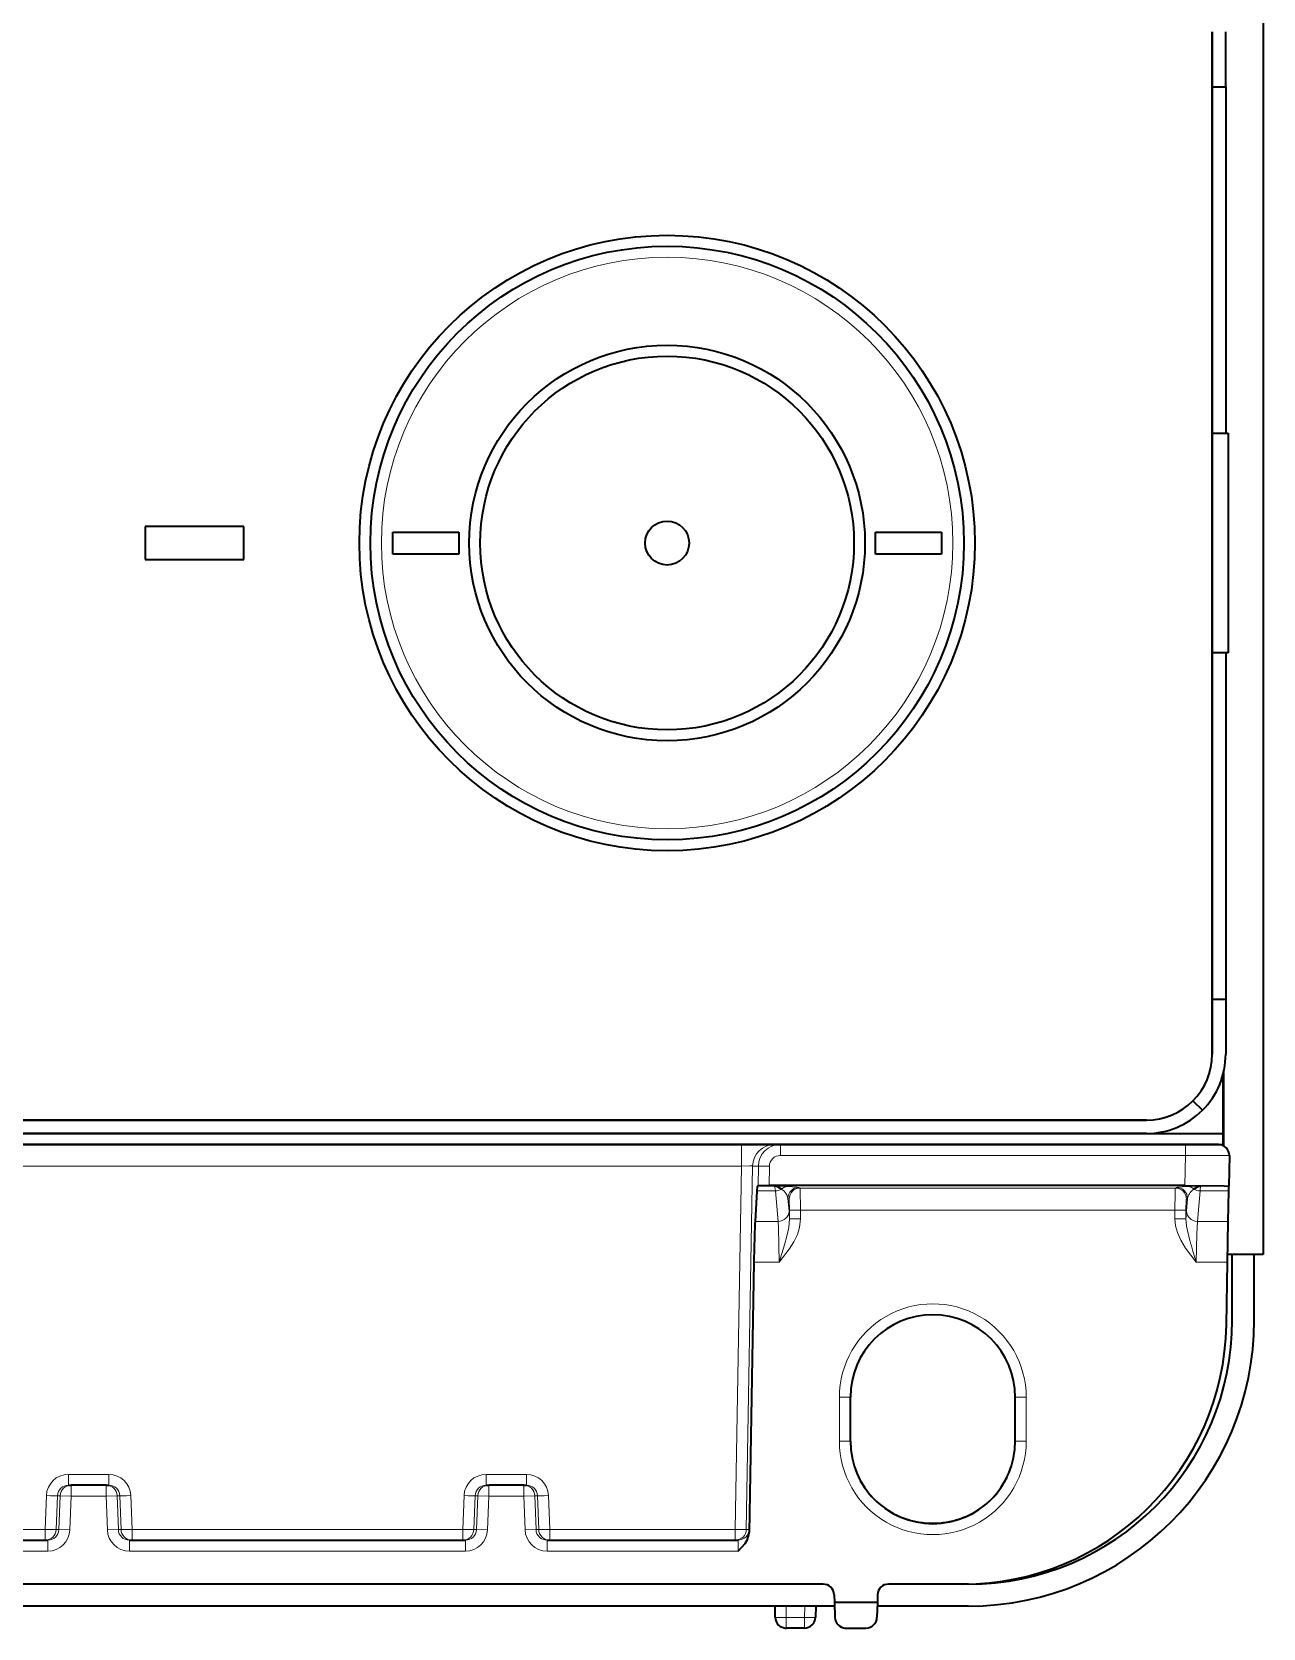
# Model space of a CAD drawing. Extents: x -1051 to 2563, y -231 to 775.
# Drawn here: x -568.7 to -512.7, y -63.7 to 8.9 of the extents above; entities that cross this region are included whole.
import ezdxf

# ---------------------------------------------------------------- set-up
doc = ezdxf.new("R2010")
doc.units = 0

msp = doc.modelspace()

# ---------------------------------------------------------------- linework, layer by layer
at = {"color": 7, "lineweight": 35}
for p, q in [((-512.737, 237.043), (-512.737, -46.677)), ((-515.047, 8.933), (-515.047, -37.567)), ((-515.047, -37.567), (-515.047, 8.933)), ((-518.047, -40.567), (-684.647, -40.567)), ((-684.647, -40.567), (-518.047, -40.567)), ((-685.547, -41.177), (-514.547, -41.177)), ((-518.047, -41.177), (-684.647, -41.177)), ((-685.547, -41.677), (-514.547, -41.677)), ((-536.461, -41.677), (-576.862, -41.677)), ((-532.747, -61.677), (-626.593, -61.677)), ((-539.849, -61.677), (-576.675, -61.677)), ((-532.236, -62.677), (-626.592, -62.677))]:
    msp.add_line(p, q, dxfattribs=at)
at = {"color": 7, "lineweight": 35, "ltscale": 0.0625}
for p, q in [((-514.437, 6.433), (-514.437, 8.933)), ((-514.437, -35.067), (-514.437, -37.567))]:
    msp.add_line(p, q, dxfattribs=at)
at = {"color": 7, "lineweight": 35, "ltscale": 0.01525}
for p, q in [((-515.047, 6.433), (-514.437, 6.433)), ((-515.047, -35.067), (-514.437, -35.067))]:
    msp.add_line(p, q, dxfattribs=at)
at = {"color": 7, "lineweight": 35, "ltscale": 0.39375}
for p, q in [((-514.437, 6.433), (-514.437, -9.317)), ((-514.437, -19.317), (-514.437, -35.067))]:
    msp.add_line(p, q, dxfattribs=at)
at = {"color": 7, "lineweight": 35, "ltscale": 0.017999}
for p, q in [((-515.047, -9.317), (-514.327, -9.317)), ((-514.327, -19.317), (-515.047, -19.317))]:
    msp.add_line(p, q, dxfattribs=at)
at = {"color": 7, "lineweight": 35, "ltscale": 0.25}
msp.add_line((-514.327, -9.317), (-514.327, -19.317), dxfattribs=at)
at = {"color": 7, "lineweight": 35, "ltscale": 0.0375}
for p, q in [((-563.597, -13.567), (-563.597, -15.067)), ((-563.597, -13.567), (-563.597, -15.067)), ((-559.097, -15.067), (-559.097, -13.567))]:
    msp.add_line(p, q, dxfattribs=at)
at = {"color": 7, "lineweight": 35, "ltscale": 0.1125}
for p, q in [((-559.097, -13.567), (-563.597, -13.567)), ((-559.097, -13.567), (-563.597, -13.567)), ((-563.597, -15.067), (-559.097, -15.067))]:
    msp.add_line(p, q, dxfattribs=at)
at = {"color": 7, "lineweight": 35, "ltscale": 0.025}
for p, q in [((-552.327, -14.817), (-552.327, -13.817)), ((-549.327, -13.817), (-549.327, -14.817)), ((-530.364, -14.817), (-530.364, -13.817)), ((-527.364, -13.817), (-527.364, -14.817))]:
    msp.add_line(p, q, dxfattribs=at)
at = {"color": 7, "lineweight": 35, "ltscale": 0.075}
for p, q in [((-552.327, -13.817), (-549.327, -13.817)), ((-530.364, -13.817), (-527.364, -13.817)), ((-549.327, -14.817), (-552.327, -14.817)), ((-527.364, -14.817), (-530.364, -14.817)), ((-514.137, -49.677), (-514.137, -46.677)), ((-513.137, -49.677), (-513.137, -46.677))]:
    msp.add_line(p, q, dxfattribs=at)
at = {"color": 7, "lineweight": 35, "ltscale": 0.068159}
msp.add_line((-514.547, -41.177), (-514.547, -38.45), dxfattribs=at)
at = {"color": 7, "lineweight": 35, "ltscale": 0.083105}
msp.add_line((-514.537, -38.41), (-514.537, -41.735), dxfattribs=at)
at = {"color": 7, "lineweight": 35, "ltscale": 0.015249}
msp.add_line((-515.925, -39.688), (-515.494, -40.119), dxfattribs=at)
at = {"color": 7, "lineweight": 35, "ltscale": 0.0125}
msp.add_line((-514.547, -41.677), (-514.547, -41.177), dxfattribs=at)
at = {"color": 7, "lineweight": 35, "ltscale": 0.037489}
msp.add_line((-534.962, -41.677), (-536.461, -41.677), dxfattribs=at)
at = {"color": 7, "lineweight": 13, "ltscale": 0.024564}
msp.add_line((-536.461, -42.659), (-536.461, -41.677), dxfattribs=at)
at = {"color": 7, "lineweight": 35, "ltscale": 0.006686}
msp.add_line((-534.694, -41.677), (-534.962, -41.677), dxfattribs=at)
at = {"color": 7, "lineweight": 35, "ltscale": 0.460583}
msp.add_line((-516.271, -41.677), (-534.694, -41.677), dxfattribs=at)
at = {"color": 7, "lineweight": 13, "ltscale": 0.0125}
for p, q in [((-534.694, -41.677), (-534.694, -42.177)), ((-516.271, -42.177), (-516.271, -41.677)), ((-531.512, -53.177), (-532.012, -53.177)), ((-523.512, -53.177), (-524.012, -53.177)), ((-531.512, -55.177), (-532.012, -55.177)), ((-524.012, -55.177), (-523.512, -55.177)), ((-566.961, -57.677), (-566.961, -57.177)), ((-565.363, -57.177), (-565.363, -57.677)), ((-547.961, -57.677), (-547.961, -57.177)), ((-546.363, -57.177), (-546.363, -57.677)), ((-568.014, -59.677), (-568.014, -60.177)), ((-564.31, -59.677), (-564.31, -60.177)), ((-549.014, -59.677), (-549.014, -60.177)), ((-545.31, -60.177), (-545.31, -59.677))]:
    msp.add_line(p, q, dxfattribs=at)
at = {"color": 7, "lineweight": 35, "ltscale": 0.037506}
msp.add_line((-514.771, -41.677), (-516.271, -41.677), dxfattribs=at)
at = {"color": 7, "lineweight": 13}
msp.add_line((-576.862, -42.659), (-536.461, -42.659), dxfattribs=at)
at = {"color": 7, "lineweight": 13, "ltscale": 0.413215}
for p, q in [((-536.745, -59.185), (-536.461, -42.659)), ((-536.245, -59.185), (-535.961, -42.659))]:
    msp.add_line(p, q, dxfattribs=at)
at = {"color": 7, "lineweight": 13, "ltscale": 0.006682}
msp.add_line((-535.694, -42.659), (-535.961, -42.659), dxfattribs=at)
at = {"color": 7, "lineweight": 13, "ltscale": 0.022163}
msp.add_line((-535.694, -42.659), (-535.71, -43.546), dxfattribs=at)
at = {"color": 7, "lineweight": 13, "ltscale": 0.012499}
msp.add_line((-535.694, -42.659), (-535.194, -42.668), dxfattribs=at)
at = {"color": 7, "lineweight": 13, "ltscale": 0.02173}
msp.add_line((-535.209, -43.537), (-535.194, -42.668), dxfattribs=at)
at = {"color": 7, "lineweight": 13, "ltscale": 0.460583}
msp.add_line((-516.271, -42.177), (-534.694, -42.177), dxfattribs=at)
at = {"color": 7, "lineweight": 13, "ltscale": 0.034014}
msp.add_line((-516.271, -42.177), (-516.295, -43.537), dxfattribs=at)
at = {"color": 7, "lineweight": 13, "ltscale": 0.050004}
msp.add_line((-514.271, -42.185), (-516.271, -42.177), dxfattribs=at)
at = {"color": 7, "lineweight": 35, "ltscale": 0.034669}
msp.add_line((-514.271, -42.185), (-514.295, -43.572), dxfattribs=at)
at = {"color": 7, "lineweight": 35, "ltscale": 0.001077}
msp.add_line((-535.71, -43.546), (-535.74, -43.576), dxfattribs=at)
at = {"color": 7, "lineweight": 35, "ltscale": 0.472868}
msp.add_line((-516.295, -43.537), (-535.209, -43.537), dxfattribs=at)
at = {"color": 7, "lineweight": 35, "ltscale": 0.034661}
msp.add_line((-535.763, -43.79), (-535.847, -45.174), dxfattribs=at)
at = {"color": 7, "lineweight": 13, "ltscale": 0.021054}
msp.add_line((-534.92, -43.79), (-535.763, -43.79), dxfattribs=at)
at = {"color": 7, "lineweight": 13, "ltscale": 0.019415}
msp.add_line((-534.964, -43.576), (-535.74, -43.576), dxfattribs=at)
at = {"color": 7, "lineweight": 13, "ltscale": 0.014929}
msp.add_line((-534.367, -43.592), (-534.964, -43.576), dxfattribs=at)
at = {"color": 7, "lineweight": 13, "ltscale": 0.034728}
for p, q in [((-534.8, -45.174), (-534.92, -43.79)), ((-515.603, -43.79), (-515.724, -45.174))]:
    msp.add_line(p, q, dxfattribs=at)
at = {"color": 7, "lineweight": 13, "ltscale": 0.00152}
for p, q in [((-534.296, -44.159), (-534.35, -44.132)), ((-516.173, -44.132), (-516.228, -44.159))]:
    msp.add_line(p, q, dxfattribs=at)
at = {"color": 7, "lineweight": 13, "ltscale": 0.014487}
for p, q in [((-534.3, -44.71), (-534.35, -44.132)), ((-516.173, -44.132), (-516.224, -44.71))]:
    msp.add_line(p, q, dxfattribs=at)
at = {"color": 7, "lineweight": 13, "ltscale": 0.001521}
for p, q in [((-533.796, -43.66), (-533.851, -43.632)), ((-516.673, -43.632), (-516.728, -43.66))]:
    msp.add_line(p, q, dxfattribs=at)
at = {"color": 7, "lineweight": 13, "ltscale": 0.426715}
msp.add_line((-516.728, -43.66), (-533.796, -43.66), dxfattribs=at)
at = {"color": 7, "lineweight": 13, "ltscale": 0.01493}
msp.add_line((-515.56, -43.576), (-516.157, -43.592), dxfattribs=at)
at = {"color": 7, "lineweight": 13, "ltscale": 0.032616}
msp.add_line((-515.603, -43.79), (-514.299, -43.79), dxfattribs=at)
at = {"color": 7, "lineweight": 13, "ltscale": 0.031625}
msp.add_line((-514.295, -43.576), (-515.56, -43.576), dxfattribs=at)
at = {"color": 7, "lineweight": 35, "ltscale": 0.034602}
msp.add_line((-514.323, -45.174), (-514.299, -43.79), dxfattribs=at)
at = {"color": 7, "lineweight": 35, "ltscale": 0.005354}
msp.add_line((-514.299, -43.79), (-514.295, -43.576), dxfattribs=at)
at = {"color": 7, "lineweight": 35, "ltscale": 9.69414e-05}
msp.add_line((-514.295, -43.576), (-514.295, -43.572), dxfattribs=at)
at = {"color": 7, "lineweight": 13, "ltscale": 0.012491}
for p, q in [((-534.279, -44.659), (-533.779, -44.659)), ((-533.779, -45.057), (-534.279, -45.057))]:
    msp.add_line(p, q, dxfattribs=at)
at = {"color": 7, "lineweight": 13, "ltscale": 0.009951}
for p, q in [((-534.279, -45.057), (-534.279, -44.659)), ((-533.779, -45.057), (-533.779, -44.659)), ((-516.745, -44.659), (-516.745, -45.057))]:
    msp.add_line(p, q, dxfattribs=at)
at = {"color": 7, "lineweight": 13, "ltscale": 0.425858}
msp.add_line((-533.779, -44.659), (-516.745, -44.659), dxfattribs=at)
at = {"color": 7, "lineweight": 13, "ltscale": 0.012494}
for p, q in [((-516.245, -44.659), (-516.745, -44.659)), ((-516.745, -45.057), (-516.245, -45.057))]:
    msp.add_line(p, q, dxfattribs=at)
at = {"color": 7, "lineweight": 13, "ltscale": 0.009952}
msp.add_line((-516.245, -45.057), (-516.245, -44.659), dxfattribs=at)
at = {"color": 7, "lineweight": 13, "ltscale": 0.026189}
msp.add_line((-535.847, -45.174), (-534.8, -45.174), dxfattribs=at)
at = {"color": 7, "lineweight": 13, "ltscale": 0.035031}
msp.add_line((-514.323, -45.174), (-515.724, -45.174), dxfattribs=at)
at = {"color": 7, "lineweight": 35, "ltscale": 0.046431}
msp.add_line((-514.355, -47.031), (-514.323, -45.174), dxfattribs=at)
at = {"color": 7, "lineweight": 35, "ltscale": 0.307395}
msp.add_line((-535.901, -47.031), (-536.116, -59.325), dxfattribs=at)
at = {"color": 7, "lineweight": 13, "ltscale": 0.02892}
msp.add_line((-535.901, -47.031), (-534.745, -47.031), dxfattribs=at)
at = {"color": 7, "lineweight": 13, "ltscale": 0.035593}
msp.add_line((-514.355, -47.031), (-515.779, -47.031), dxfattribs=at)
at = {"color": 7, "lineweight": 35, "ltscale": 0.071395}
msp.add_line((-514.405, -49.886), (-514.355, -47.031), dxfattribs=at)
at = {"color": 7, "lineweight": 35, "ltscale": 0.040302}
msp.add_line((-512.737, -46.677), (-514.349, -46.677), dxfattribs=at)
at = {"color": 7, "lineweight": 35, "ltscale": 2.96272e-05}
msp.add_line((-514.517, -51.322), (-514.516, -51.321), dxfattribs=at)
at = {"color": 7, "lineweight": 13, "ltscale": 0.05}
for p, q in [((-532.012, -53.177), (-532.012, -55.177)), ((-523.512, -55.177), (-523.512, -53.177))]:
    msp.add_line(p, q, dxfattribs=at)
at = {"color": 7, "lineweight": 35, "ltscale": 0.05}
for p, q in [((-531.512, -55.177), (-531.512, -53.177)), ((-524.012, -55.177), (-524.012, -53.177))]:
    msp.add_line(p, q, dxfattribs=at)
at = {"color": 7, "lineweight": 13, "ltscale": 0.046097}
for p, q in [((-567.084, -56.685), (-565.24, -56.685)), ((-548.084, -56.685), (-546.24, -56.685))]:
    msp.add_line(p, q, dxfattribs=at)
at = {"color": 7, "lineweight": 13, "ltscale": 0.012282}
for p, q in [((-567.084, -57.177), (-567.084, -56.685)), ((-565.24, -56.685), (-565.24, -57.177)), ((-548.084, -57.177), (-548.084, -56.685)), ((-546.24, -56.685), (-546.24, -57.177))]:
    msp.add_line(p, q, dxfattribs=at)
at = {"color": 7, "lineweight": 35, "ltscale": 0.003078}
for p, q in [((-567.084, -57.177), (-566.961, -57.177)), ((-565.363, -57.177), (-565.24, -57.177)), ((-548.084, -57.177), (-547.961, -57.177)), ((-546.363, -57.177), (-546.24, -57.177))]:
    msp.add_line(p, q, dxfattribs=at)
at = {"color": 7, "lineweight": 35, "ltscale": 0.039941}
for p, q in [((-565.363, -57.177), (-566.961, -57.177)), ((-546.363, -57.177), (-547.961, -57.177))]:
    msp.add_line(p, q, dxfattribs=at)
at = {"color": 7, "lineweight": 13, "ltscale": 0.038396}
for p, q in [((-568.136, -59.185), (-568.083, -57.65)), ((-567.637, -59.194), (-567.583, -57.659)), ((-567.514, -59.194), (-567.46, -57.659)), ((-567.014, -59.212), (-566.961, -57.677)), ((-565.363, -57.677), (-565.309, -59.212)), ((-564.81, -59.194), (-564.863, -57.659)), ((-564.687, -59.194), (-564.74, -57.659)), ((-564.241, -57.65), (-564.188, -59.185)), ((-549.136, -59.185), (-549.083, -57.65)), ((-548.637, -59.194), (-548.583, -57.659)), ((-548.514, -59.194), (-548.46, -57.659)), ((-548.014, -59.212), (-547.961, -57.677)), ((-546.363, -57.677), (-546.309, -59.212)), ((-545.81, -59.194), (-545.863, -57.659)), ((-545.687, -59.194), (-545.74, -57.659)), ((-545.241, -57.65), (-545.188, -59.185))]:
    msp.add_line(p, q, dxfattribs=at)
at = {"color": 7, "lineweight": 13, "ltscale": 0.003078}
for p, q in [((-567.583, -57.659), (-567.46, -57.659)), ((-564.863, -57.659), (-564.74, -57.659)), ((-548.583, -57.659), (-548.46, -57.659)), ((-545.863, -57.659), (-545.74, -57.659))]:
    msp.add_line(p, q, dxfattribs=at)
at = {"color": 7, "lineweight": 13, "ltscale": 0.012498}
for p, q in [((-566.961, -57.677), (-567.46, -57.659)), ((-564.863, -57.659), (-565.363, -57.677)), ((-547.961, -57.677), (-548.46, -57.659)), ((-545.863, -57.659), (-546.363, -57.677))]:
    msp.add_line(p, q, dxfattribs=at)
at = {"color": 7, "lineweight": 13, "ltscale": 0.039941}
for p, q in [((-566.961, -57.677), (-565.363, -57.677)), ((-547.961, -57.677), (-546.363, -57.677))]:
    msp.add_line(p, q, dxfattribs=at)
at = {"color": 7, "lineweight": 13, "ltscale": 0.000145664}
msp.add_line((-518.125, -58.364), (-518.129, -58.368), dxfattribs=at)
at = {"color": 7, "lineweight": 13, "ltscale": 0.211069}
msp.add_line((-576.579, -59.185), (-568.136, -59.185), dxfattribs=at)
at = {"color": 7, "lineweight": 13, "ltscale": 0.0087}
for p, q in [((-568.136, -59.185), (-568.136, -59.533)), ((-549.136, -59.185), (-549.136, -59.533))]:
    msp.add_line(p, q, dxfattribs=at)
at = {"color": 7, "lineweight": 13, "ltscale": 0.004557}
for p, q in [((-567.954, -59.191), (-568.136, -59.185)), ((-548.954, -59.191), (-549.136, -59.185))]:
    msp.add_line(p, q, dxfattribs=at)
at = {"color": 7, "lineweight": 13, "ltscale": 0.003582}
for p, q in [((-568.136, -59.533), (-568.136, -59.677)), ((-564.188, -59.677), (-564.188, -59.533)), ((-549.136, -59.533), (-549.136, -59.677)), ((-545.188, -59.677), (-545.188, -59.533))]:
    msp.add_line(p, q, dxfattribs=at)
at = {"color": 7, "lineweight": 13, "ltscale": 0.004202}
for p, q in [((-567.786, -59.195), (-567.954, -59.191)), ((-548.786, -59.195), (-548.954, -59.191))]:
    msp.add_line(p, q, dxfattribs=at)
at = {"color": 7, "lineweight": 13, "ltscale": 0.003067}
for p, q in [((-567.637, -59.194), (-567.514, -59.194)), ((-564.687, -59.194), (-564.81, -59.194)), ((-548.637, -59.194), (-548.514, -59.194)), ((-545.687, -59.194), (-545.81, -59.194))]:
    msp.add_line(p, q, dxfattribs=at)
at = {"color": 7, "lineweight": 13, "ltscale": 0.012497}
for p, q in [((-567.014, -59.212), (-567.514, -59.194)), ((-565.309, -59.212), (-564.81, -59.194)), ((-548.014, -59.212), (-548.514, -59.194)), ((-546.309, -59.212), (-545.81, -59.194))]:
    msp.add_line(p, q, dxfattribs=at)
at = {"color": 7, "lineweight": 13, "ltscale": 0.376282}
msp.add_line((-564.188, -59.185), (-549.136, -59.185), dxfattribs=at)
at = {"color": 7, "lineweight": 13, "ltscale": 0.004543}
for p, q in [((-564.188, -59.367), (-564.188, -59.185)), ((-545.188, -59.367), (-545.188, -59.185))]:
    msp.add_line(p, q, dxfattribs=at)
at = {"color": 7, "lineweight": 13, "ltscale": 0.004156}
for p, q in [((-564.188, -59.533), (-564.188, -59.367)), ((-545.188, -59.533), (-545.188, -59.367))]:
    msp.add_line(p, q, dxfattribs=at)
at = {"color": 7, "lineweight": 13, "ltscale": 0.21107}
msp.add_line((-545.188, -59.185), (-536.745, -59.185), dxfattribs=at)
at = {"color": 7, "lineweight": 13, "ltscale": 0.008695}
msp.add_line((-536.745, -59.185), (-536.745, -59.533), dxfattribs=at)
at = {"color": 7, "lineweight": 13, "ltscale": 0.002726}
msp.add_line((-536.745, -59.533), (-536.745, -59.642), dxfattribs=at)
at = {"color": 7, "lineweight": 13, "ltscale": 0.003058}
msp.add_line((-536.123, -59.185), (-536.245, -59.185), dxfattribs=at)
at = {"color": 7, "lineweight": 35, "ltscale": 0.217188}
for p, q in [((-576.701, -59.677), (-568.014, -59.677)), ((-545.31, -59.677), (-536.622, -59.677))]:
    msp.add_line(p, q, dxfattribs=at)
at = {"color": 7, "lineweight": 13, "ltscale": 0.217188}
for p, q in [((-576.701, -60.177), (-568.014, -60.177)), ((-545.31, -60.177), (-536.622, -60.177))]:
    msp.add_line(p, q, dxfattribs=at)
at = {"color": 7, "lineweight": 35, "ltscale": 0.382401}
msp.add_line((-564.31, -59.677), (-549.014, -59.677), dxfattribs=at)
at = {"color": 7, "lineweight": 13, "ltscale": 0.382401}
msp.add_line((-564.31, -60.177), (-549.014, -60.177), dxfattribs=at)
at = {"color": 7, "lineweight": 13, "ltscale": 0.000860596}
msp.add_line((-536.745, -59.642), (-536.745, -59.677), dxfattribs=at)
at = {"color": 7, "lineweight": 35, "ltscale": 0.011903}
msp.add_line((-536.622, -60.177), (-536.301, -59.825), dxfattribs=at)
at = {"color": 7, "lineweight": 35, "ltscale": 0.000631585}
msp.add_line((-521.851, -60.78), (-521.828, -60.77), dxfattribs=at)
at = {"color": 7, "lineweight": 35, "ltscale": 0.089673}
msp.add_line((-536.262, -61.677), (-539.849, -61.677), dxfattribs=at)
at = {"color": 7, "lineweight": 35, "ltscale": 0.087822}
msp.add_line((-532.749, -61.677), (-536.262, -61.677), dxfattribs=at)
at = {"color": 7, "lineweight": 35, "ltscale": 0.084286}
msp.add_line((-526.403, -61.677), (-529.775, -61.677), dxfattribs=at)
at = {"color": 7, "lineweight": 35, "ltscale": 0.090958}
msp.add_line((-526.137, -61.677), (-529.775, -61.677), dxfattribs=at)
at = {"color": 7, "lineweight": 35, "ltscale": 0.008665}
for p, q in [((-532.249, -62.164), (-532.24, -62.51)), ((-530.275, -62.164), (-530.284, -62.51))]:
    msp.add_line(p, q, dxfattribs=at)
at = {"color": 7, "lineweight": 35, "ltscale": 0.01272}
msp.add_line((-534.93, -63.185), (-534.939, -62.677), dxfattribs=at)
at = {"color": 7, "lineweight": 13, "ltscale": 0.012829}
msp.add_line((-534.43, -63.19), (-534.439, -62.677), dxfattribs=at)
at = {"color": 7, "lineweight": 13, "ltscale": 0.012832}
msp.add_line((-533.588, -62.677), (-533.601, -63.19), dxfattribs=at)
at = {"color": 7, "lineweight": 35, "ltscale": 0.012832}
msp.add_line((-533.088, -62.677), (-533.102, -63.19), dxfattribs=at)
at = {"color": 7, "lineweight": 35, "ltscale": 0.048909}
msp.add_line((-530.284, -62.51), (-532.24, -62.51), dxfattribs=at)
at = {"color": 7, "lineweight": 35, "ltscale": 0.016999}
for p, q in [((-532.24, -62.51), (-532.222, -63.19)), ((-530.284, -62.51), (-530.302, -63.19))]:
    msp.add_line(p, q, dxfattribs=at)
at = {"color": 7, "lineweight": 35, "ltscale": 0.103775}
msp.add_line((-526.137, -62.677), (-530.288, -62.677), dxfattribs=at)
at = {"color": 7, "lineweight": 35, "ltscale": 0.001333}
msp.add_line((-534.775, -63.539), (-534.734, -63.573), dxfattribs=at)
msp.add_line((-534.775, -63.539), (-534.734, -63.573), dxfattribs=at)
at = {"color": 7, "lineweight": 35, "ltscale": 0.001075}
msp.add_line((-534.735, -63.573), (-534.7, -63.598), dxfattribs=at)
at = {"color": 7, "lineweight": 13, "ltscale": 0.020721}
msp.add_line((-533.601, -63.19), (-534.43, -63.19), dxfattribs=at)
at = {"color": 7, "lineweight": 13, "ltscale": 0.008628}
msp.add_line((-534.43, -63.19), (-534.43, -63.535), dxfattribs=at)
at = {"color": 7, "lineweight": 13, "ltscale": 0.003545}
msp.add_line((-534.43, -63.535), (-534.43, -63.677), dxfattribs=at)
at = {"color": 7, "lineweight": 35, "ltscale": 0.020721}
msp.add_line((-533.601, -63.677), (-534.43, -63.677), dxfattribs=at)
at = {"color": 7, "lineweight": 13, "ltscale": 0.00863}
msp.add_line((-533.601, -63.19), (-533.601, -63.535), dxfattribs=at)
at = {"color": 7, "lineweight": 13, "ltscale": 0.003543}
msp.add_line((-533.601, -63.535), (-533.601, -63.677), dxfattribs=at)
at = {"color": 7, "lineweight": 35, "ltscale": 0.000513786}
msp.add_line((-532.04, -63.563), (-532.024, -63.576), dxfattribs=at)
at = {"color": 7, "lineweight": 35, "ltscale": 0.023027}
msp.add_line((-531.722, -63.677), (-530.801, -63.677), dxfattribs=at)
at = {"color": 7, "lineweight": 13}
for points in [[(-535.961, -42.659), (-535.964, -42.658), (-535.977, -42.656), (-536.08, -42.652), (-536.461, -42.659)], [(-533.851, -43.632), (-533.868, -43.627), (-533.942, -43.616), (-534.367, -43.592)], [(-534.279, -44.659), (-534.291, -44.184), (-534.294, -44.163), (-534.296, -44.159)], [(-533.779, -44.659), (-533.792, -43.691), (-533.794, -43.667), (-533.796, -43.661), (-533.796, -43.66)], [(-516.728, -43.66), (-516.729, -43.663), (-516.731, -43.687), (-516.738, -43.858), (-516.745, -44.659)], [(-516.157, -43.592), (-516.652, -43.626), (-516.673, -43.632)], [(-516.245, -44.659), (-516.233, -44.184), (-516.23, -44.163), (-516.228, -44.159)], [(-534.8, -45.174), (-534.778, -45.462), (-534.745, -47.031)], [(-534.745, -47.031), (-534.291, -46.439), (-534.08, -46.1), (-533.923, -45.767), (-533.826, -45.455), (-533.779, -45.057)], [(-534.745, -47.031), (-534.51, -46.243), (-534.402, -45.852), (-534.315, -45.456), (-534.279, -45.057)], [(-516.745, -45.057), (-516.714, -45.38), (-516.63, -45.688), (-516.481, -46.031), (-516.268, -46.387), (-515.779, -47.031)], [(-516.245, -45.057), (-516.219, -45.389), (-516.071, -46.043)], [(-515.779, -47.031), (-515.758, -45.741), (-515.724, -45.174)], [(-536.622, -60.177), (-536.618, -59.699), (-536.621, -59.679), (-536.621, -59.677), (-536.622, -59.677)], [(-533.102, -63.19), (-533.103, -63.191), (-533.108, -63.192), (-533.153, -63.194), (-533.601, -63.19)]]:
    msp.add_lwpolyline(points, dxfattribs=at)
at = {"color": 7, "lineweight": 35}
for points in [[(-535.71, -43.546), (-535.708, -43.545), (-535.697, -43.544), (-535.209, -43.537)], [(-516.295, -43.537), (-514.502, -43.557), (-514.319, -43.567), (-514.298, -43.57), (-514.296, -43.571), (-514.295, -43.572)], [(-535.74, -43.576), (-535.741, -43.577), (-535.742, -43.58), (-535.747, -43.604), (-535.763, -43.79)], [(-536.301, -59.825), (-536.192, -59.64), (-536.127, -59.434), (-536.116, -59.325)]]:
    msp.add_lwpolyline(points, dxfattribs=at)
for radius in [14, 13.5, 9, 9, 8.5, 1]:
    msp.add_circle((-539.847, -14.317), radius, dxfattribs=at)
at = {"color": 7, "lineweight": 13}
msp.add_circle((-539.847, -14.317), 13, dxfattribs=at)
at = {"color": 7, "lineweight": 35}
for centre, radius, start, end in [((-518.047, -37.567), 3, 270, 360), ((-518.047, -37.567), 3, 270, 360), ((-518.047, -37.567), 3.61, 315.01129, 360), ((-518.047, -37.567), 3.61, 270, 315.01129), ((-514.771, -42.177), 0.5, 359, 90), ((-535.015, -44.145), 0.572, 49.59131, 84.85983), ((-515.509, -44.145), 0.572, 95.13993, 130.40869), ((-508.927, -46.576), 26.957, 177.0173, 178.58202), ((-437.906, -48.698), 98.009, 178.36983, 179.02554), ((-527.762, -53.177), 3.75, 360, 179.99999), ((-526.403, -49.677), 12, 270, 359), ((-526.137, -49.677), 13, 270, 0), ((-526.137, -49.677), 12, 270, 0), ((-527.762, -55.177), 3.75, 180.00001, 0), ((-527.792, -55.184), 3.72, 204.10182, 215.84348), ((-527.74, -55.178), 3.73, 297.39651, 324.16863), ((-527.732, -55.184), 3.72, 324.17939, 334.1089), ((-527.786, -55.18), 3.727, 215.84699, 233.95938), ((-527.78, -55.171), 3.737, 233.95677, 242.6549), ((-527.774, -55.16), 3.75, 242.6562, 251.36976), ((-527.767, -55.139), 3.773, 251.37187, 260.40502), ((-527.757, -55.138), 3.773, 279.55409, 288.66056), ((-527.75, -55.16), 3.75, 288.66382, 297.40795), ((-527.762, -55.108), 3.803, 260.40687, 279.55226), ((-532.749, -62.177), 0.5, 1.5, 90), ((-529.775, -62.177), 0.5, 90, 178.5), ((-534.43, -63.177), 0.5, 181, 226.37236), ((-534.388, -63.095), 0.592, 238.22229, 246.94026), ((-534.388, -63.095), 0.592, 238.22229, 246.94026), ((-534.427, -63.168), 0.509, 247.84668, 258.77141), ((-534.427, -63.168), 0.509, 247.84668, 258.77141), ((-534.43, -63.175), 0.501, 258.88936, 269.98776), ((-534.43, -63.175), 0.501, 258.88936, 269.98776), ((-533.601, -63.177), 0.5, 270, 358.5), ((-531.722, -63.177), 0.5, 181.5, 270), ((-531.688, -63.11), 0.575, 237.54006, 247.16152), ((-531.719, -63.167), 0.51, 247.98167, 258.26527), ((-531.722, -63.175), 0.501, 258.95265, 269.98721), ((-530.801, -63.177), 0.5, 270, 358.5)]:
    msp.add_arc(centre, radius, start, end, dxfattribs=at)
at = {"color": 7, "lineweight": 13}
for centre, radius, start, end in [((-534.694, -42.677), 1, 90.00049, 178.99956), ((-534.694, -42.677), 0.5, 90.03699, 178.95279), ((-534.357, -43.998), 0.407, 91.30312, 134.65162), ((-534.996, -44.27), 0.663, 32.16254, 57.90893), ((-534.946, -44.243), 0.606, 10.48795, 32.43428), ((-533.85, -44.133), 0.501, 90.10462, 179.92561), ((-533.795, -44.16), 0.501, 90.10463, 179.92561), ((-516.728, -44.16), 0.501, 0.07438, 89.89538), ((-515.578, -44.242), 0.605, 147.88448, 169.52086), ((-516.166, -43.998), 0.407, 45.34838, 88.69688), ((-515.528, -44.27), 0.663, 122.09745, 148.14362), ((-543.111, -45.415), 8.839, 2.32082, 4.5799), ((-507.478, -45.411), 8.775, 175.41293, 177.68891), ((-478.151, -35.369), 39.393, 195.72116, 197.2192), ((-527.762, -53.177), 4.25, 359.99998, 180.00002), ((-527.762, -55.177), 4.25, 179.99998, 0.00002), ((-567.084, -57.685), 1, 89.99116, 178.01745), ((-567.084, -57.677), 0.5, 90.02059, 177.98279), ((-566.961, -57.676), 0.5, 89.99937, 177.99556), ((-565.363, -57.677), 0.5, 2.0019, 89.99817), ((-565.24, -57.685), 1, 1.98444, 90.01073), ((-565.24, -57.677), 0.5, 2.01719, 89.9794), ((-548.084, -57.685), 1, 89.99116, 178.01745), ((-548.084, -57.677), 0.5, 90.02059, 177.98279), ((-547.961, -57.676), 0.5, 89.99937, 177.99556), ((-546.363, -57.677), 0.5, 2.0019, 89.99817), ((-546.24, -57.685), 1, 1.98444, 90.01073), ((-546.24, -57.677), 0.5, 2.01719, 89.9794), ((-568.014, -59.176), 0.501, 270.02733, 357.94255), ((-568.015, -59.176), 1.001, 270.03696, 357.95297), ((-567.709, -57.63), 1.566, 267.18922, 272.65755), ((-564.309, -59.176), 1.001, 182.047, 269.96307), ((-564.31, -59.176), 0.501, 182.05744, 269.97272), ((-564.614, -57.59), 1.607, 267.38562, 272.71533), ((-564.598, -50.283), 8.912, 270.38413, 272.63664), ((-564.188, -59.177), 0.5, 225.99383, 269.99923), ((-549.014, -59.176), 0.501, 270.02733, 357.94255), ((-549.015, -59.176), 1.001, 270.03696, 357.95297), ((-549.136, -59.177), 0.5, 314.00628, 358.00109), ((-548.709, -57.63), 1.566, 267.18922, 272.65754), ((-545.309, -59.176), 1.001, 182.04678, 269.96328), ((-545.31, -59.176), 0.501, 182.05745, 269.97268), ((-545.614, -57.59), 1.607, 267.38562, 272.71533), ((-545.598, -50.283), 8.912, 270.38413, 272.63664), ((-545.188, -59.177), 0.5, 225.99383, 269.99923), ((-536.745, -59.177), 0.5, 270.00129, 359.00016), ((-537.053, -59.288), 0.937, 357.76269, 6.29432)]:
    msp.add_arc(centre, radius, start, end, dxfattribs=at)
for centre, major_axis, ratio, start_param, end_param in [((-534.962, -42.677), (0, 1), 0.999848, 6.283185, 7.836528), ((-534.966, -46.553), (0, -2.978), 0.040876, 2.759673, 3.124094), ((-534.92, -43.326), (0.498, 0.043), 0.927989, 4.63155, 5.21874), ((-516.673, -44.132), (0.224, -0.447), 0.999239, 1.107577, 2.677769), ((-515.603, -43.326), (-0.498, 0.043), 0.927989, 1.064443, 1.651635), ((-515.558, -46.553), (0, -2.978), 0.040876, 3.159091, 3.523513), ((-534.8, -44.71), (0.498, 0.043), 0.927989, 4.63155, 6.189385), ((-515.724, -44.71), (-0.498, 0.043), 0.927989, 0.093801, 1.651635), ((-568.083, -57.642), (0.5, -0.017), 0.017442, 4.712993, 6.26574), ((-564.241, -57.642), (-0.5, -0.017), 0.017442, 0.017445, 1.570192), ((-549.083, -57.642), (0.5, -0.017), 0.017442, 4.712993, 6.26574), ((-545.241, -57.642), (-0.5, -0.017), 0.017442, 0.017445, 1.570192), ((-568.136, -59.177), (0, -0.5), 0.999848, 0, 1.53589), ((-564.188, -59.177), (0, 0.5), 0.999848, 1.605703, 2.373637), ((-549.136, -59.177), (0, -0.5), 0.999848, 0, 0.767955), ((-545.188, -59.177), (0, 0.5), 0.999848, 1.605703, 2.373637), ((-536.745, -59.177), (0.5, -0.009), 0.01745, 4.712688, 6.265732), ((-536.622, -59.177), (0, -0.5), 0.999848, 6.283185, 7.836528), ((-534.43, -63.177), (-0.5, -0.009), 0.026173, 0, 1.570339)]:
    msp.add_ellipse(centre, major_axis=major_axis, ratio=ratio, start_param=start_param, end_param=end_param, dxfattribs=at)

doc.saveas('drawing.dxf')
